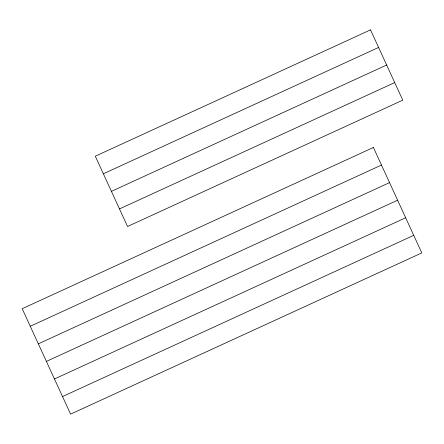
<?xml version="1.0" encoding="UTF-8"?>
<svg xmlns="http://www.w3.org/2000/svg" width="444" height="444" viewBox="0 0 444 444"><rect width="100%" height="100%" fill="white"/><g stroke="black" fill="none" stroke-linecap="round" stroke-linejoin="round"><path stroke-width="0.67" d="M103.358 173.782L378.593 47.447M111.427 191.353L386.657 65.018M119.492 208.924L394.722 82.59M30.264 326.268L381.474 165.057M38.328 343.839L389.538 182.628M46.398 361.41L397.602 200.2M54.462 378.982L405.672 217.771M62.526 396.553L413.736 235.342M370.524 29.876L95.294 156.21L127.556 226.496L402.786 100.161L370.524 29.876M373.41 147.486L22.2 308.702L70.59 414.124L421.8 252.914L373.41 147.486"/></g></svg>
